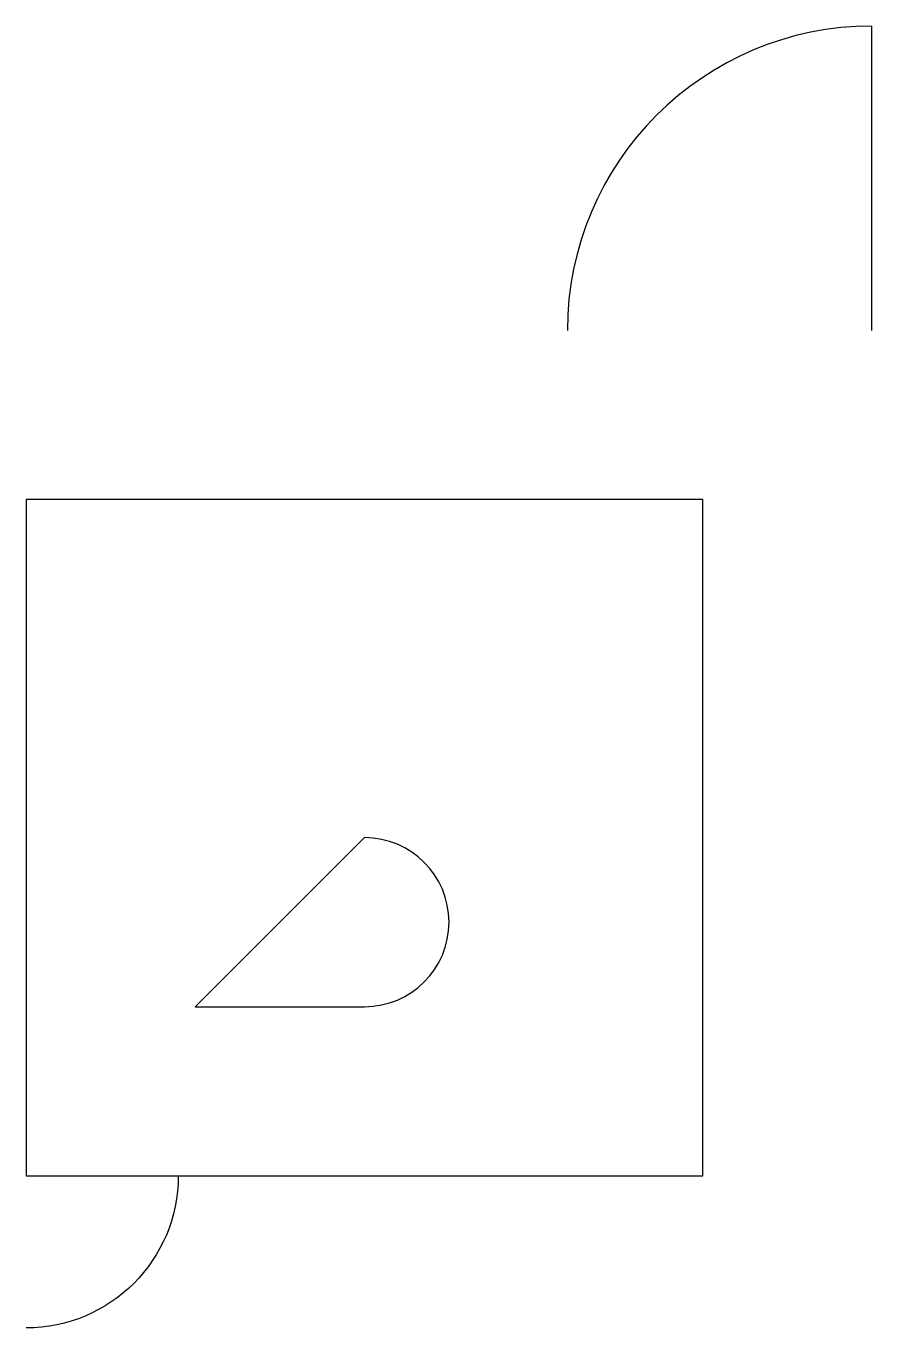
# Model space of a CAD drawing. Extents: x 0 to 5, y -0.9 to 6.8.
import ezdxf

# ---------------------------------------------------------------- set-up
doc = ezdxf.new("R2010")
doc.units = 0
doc.layers.get('0').update_dxf_attribs({"linetype": 'CONTINUOUS'})

# ---------------------------------------------------------------- blocks, each defined once
blk = doc.blocks.new('door')
blk.add_line((0, 0), (0.9, 0))
blk.add_arc((0, 0), 0.9, 0, 90)

msp = doc.modelspace()

# ---------------------------------------------------------------- linework, layer by layer
msp.add_lwpolyline([(0, 0), (4, 0), (4, 4), (0, 4)], close=True)
msp.add_lwpolyline([(1, 1), (2, 1, 1), (2, 2)], format="xyb", close=True)

# ---------------------------------------------------------------- block references
at = {"xscale": 2, "yscale": 2, "rotation": 90}
msp.add_blockref('door', (5, 5), dxfattribs=at)
at = {"yscale": -1}
msp.add_blockref('DOOR', (0, 0), dxfattribs=at)

doc.saveas('drawing.dxf')
